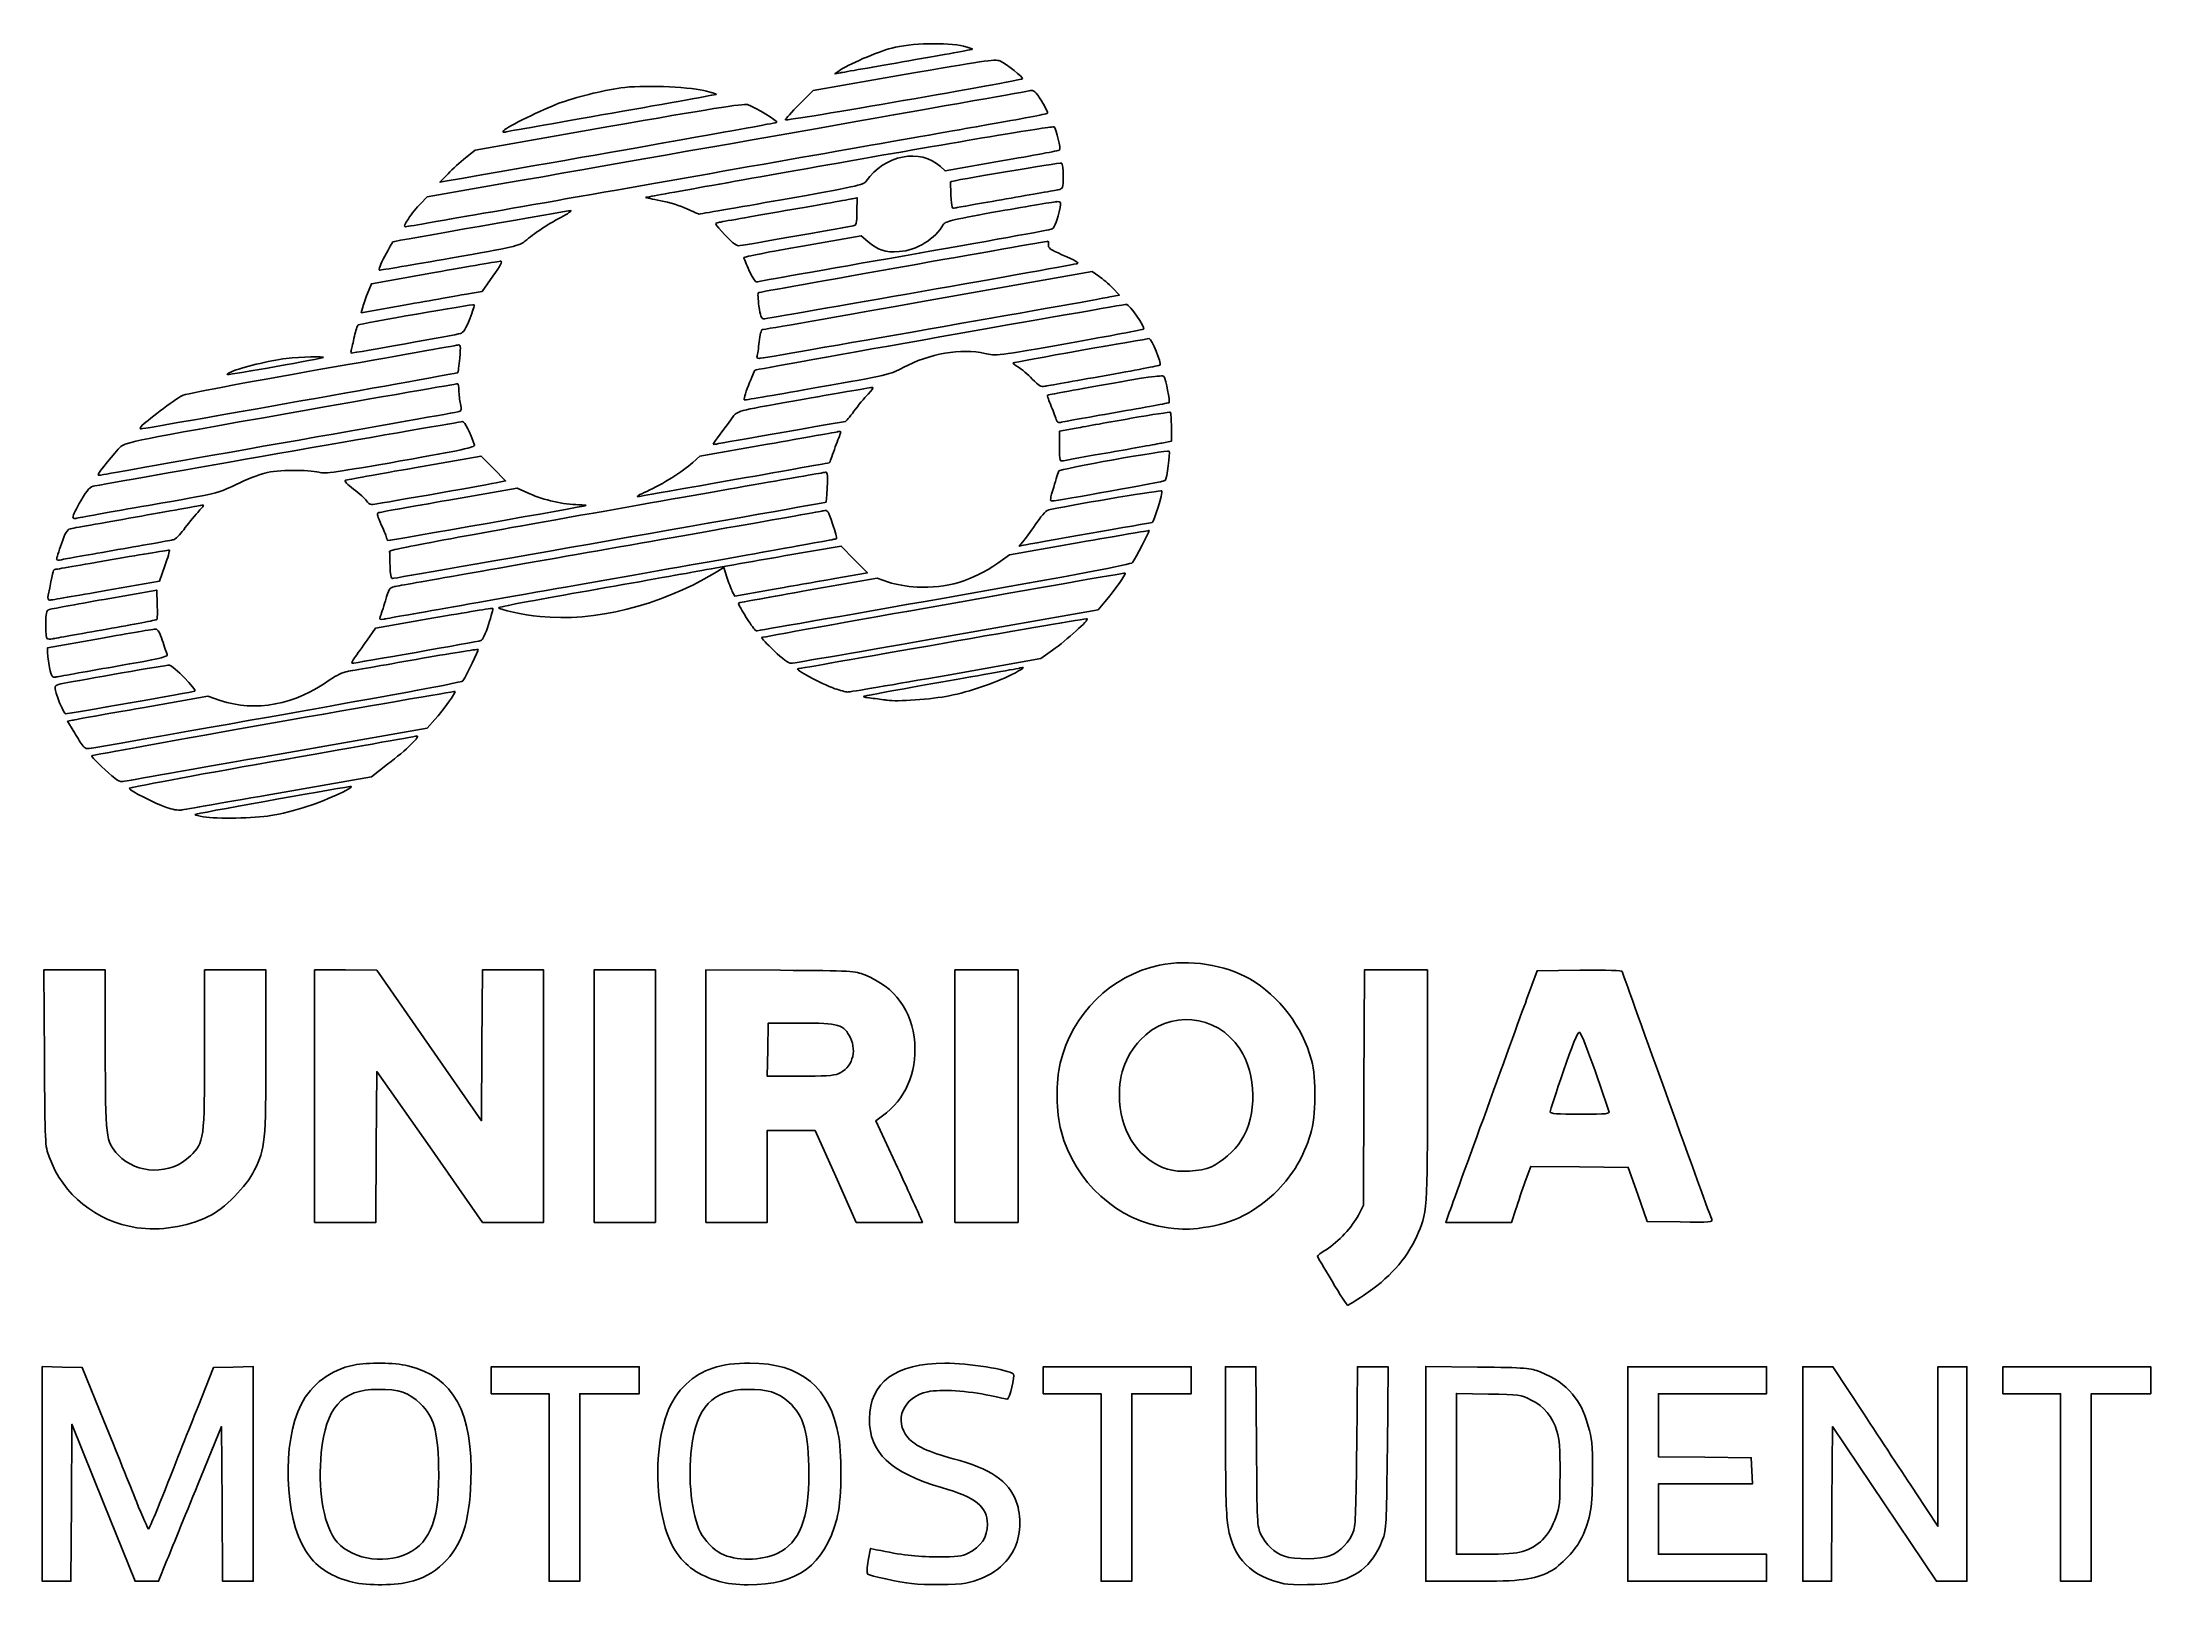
# Model space of a CAD drawing. Extents: x 0 to 103, y 0 to 75.
import ezdxf

# ---------------------------------------------------------------- set-up
doc = ezdxf.new("R2010")
doc.units = 0
doc.layers.get('0').update_dxf_attribs({"linetype": 'CONTINUOUS'})

msp = doc.modelspace()

# ---------------------------------------------------------------- linework, layer by layer
at = {"color": 7}
for points in [[(37.019619, 72.393174), (37.703125, 73.075791), (42.14359, 73.851308)], [(39.026042, 73.935911), (38.761458, 73.885563), (38.962513, 74.032345)], [(20.701945, 69.779612), (21.163265, 70.148018), (27.713403, 71.305073)], [(46.912467, 69.626427), (44.148624, 69.140631), (43.924485, 69.349923)], [(18.504864, 67.535953), (18.829515, 67.868454), (22.710072, 68.548148)], [(19.711459, 68.632359), (19.446876, 68.586237), (19.843751, 68.998721)], [(39.611284, 67.775763), (39.843747, 67.825055), (39.839434, 67.156873)], [(37.179475, 65.466485), (40.05131, 65.971968), (40.370109, 65.692058)], [(15.904129, 63.140512), (16.095943, 63.624936), (19.18252, 64.17274)], [(22.038551, 63.986083), (21.508882, 63.243508), (20.918851, 63.143713)], [(43.317917, 62.794792), (51.34528, 64.212315), (51.670865, 63.986684)], [(52.334073, 63.415296), (52.671694, 63.069541), (52.198868, 62.974578)], [(17.963611, 62.621623), (15.5984, 62.199328), (15.655357, 62.427708)], [(31.815154, 54.884653), (32.160549, 55.196697), (35.461003, 55.774808)], [(49.741667, 55.668752), (49.741667, 56.417551), (50.557467, 56.562434)], [(55.209723, 56.606323), (55.209723, 55.921719), (54.746702, 55.829477)], [(18.205003, 54.620821), (21.461048, 55.191943), (22.060869, 54.586144), (22.66069, 53.980345), (22.20031, 53.888127)], [(19.880096, 53.041818), (23.223734, 53.626989), (23.844767, 53.349303)], [(36.268895, 50.309973), (39.067999, 50.792581), (39.708479, 50.142066), (40.348958, 49.491552), (38.761458, 49.209125)], [(46.718487, 49.959967), (47.300793, 50.367028), (50.704041, 50.966994)], [(47.984204, 50.831866), (47.770145, 50.782733), (48.005291, 51.074966)], [(5.997046, 49.823289), (5.739784, 49.080334), (3.112427, 48.615833)], [(33.473766, 49.275252), (33.321548, 49.740948), (32.866505, 49.468877)], [(3.033311, 48.188181), (5.600349, 48.640653), (5.626146, 47.94245)], [(35.516778, 48.636806), (33.859597, 48.346921), (33.742789, 48.578238)], [(37.458065, 48.630853), (40.828976, 49.224336), (41.382717, 49.030587)], [(51.959767, 48.069225), (51.623995, 47.681668), (44.222588, 46.374571)], [(15.886251, 46.18959), (16.294373, 46.777553), (19.149444, 47.27897)], [(0.264583, 45.588251), (0.264583, 45.8212), (2.846174, 46.279096)], [(49.397796, 45.695603), (48.833439, 45.291642), (44.194325, 44.471995)], [(4.907751, 42.889723), (8.095711, 43.449248), (8.700112, 43.245767)], [(1.515221, 41.770295), (1.24609, 42.227558), (1.482942, 42.278877)], [(19.202345, 42.307489), (18.829515, 41.890834), (11.509376, 40.607925)], [(16.889238, 40.120652), (16.095488, 39.514637), (11.553474, 38.716696)], [(0.108646, 25.768763), (0.080354, 30.068242), (1.583579, 30.068242), (3.086807, 30.068242), (3.086807, 26.203693)], [(7.937501, 26.203693), (7.937501, 30.068242), (9.436807, 30.068242), (10.936113, 30.068242), (10.93479, 26.033346)], [(32.455556, 23.899156), (32.455556, 30.077288), (36.093577, 30.050719)], [(64.354284, 18.073799), (64.602431, 18.558867), (64.626932, 24.313555), (64.651432, 30.068242), (66.192381, 30.068242), (67.733328, 30.068242), (67.731741, 24.445846)], [(72.578008, 28.613044), (73.090503, 30.024155), (75.174419, 30.047808)], [(37.085765, 27.466518), (35.498265, 27.466518), (35.47387, 26.165649), (35.449449, 24.86478), (37.04214, 24.86478)], [(42.955239, 17.919465), (43.034524, 17.721027), (41.420664, 17.721027), (39.806803, 17.721027), (38.799061, 19.968191), (37.791321, 22.215353), (36.622744, 22.217205), (35.454167, 22.219057), (35.454167, 19.970099), (35.454167, 17.721141), (33.954863, 17.721141), (32.455556, 17.721141), (32.455556, 23.899262), (32.455556, 23.899156)], [(41.086484, 22.926818), (40.765677, 22.693461), (41.820814, 20.40568)], [(80.080215, 17.741059), (78.471943, 17.765136), (78.009401, 19.088052), (77.546856, 20.410969), (75.162484, 20.434411), (72.778115, 20.457853), (72.515614, 19.728847)], [(72.048434, 18.360432), (71.843754, 17.721022), (70.233429, 17.721022), (68.623103, 17.721022), (68.742399, 18.051759)], [(0, 5.420783), (0, 10.671241), (0.979085, 10.646291), (1.958171, 10.621367), (3.014144, 8.019632)], [(7.619593, 8.725186), (8.368851, 10.621367), (9.343801, 10.646291), (10.318751, 10.671241), (10.318751, 5.420783), (10.318751, 0.170326), (9.570035, 0.170326), (8.82132, 0.170326), (8.798328, 3.951952), (8.775335, 7.733575), (7.612717, 4.900041)], [(57.858634, 7.071545), (57.855564, 10.665465), (58.600189, 10.665465), (59.344817, 10.665465), (59.371891, 6.762861)], [(64.271472, 6.806957), (64.303907, 10.665465), (65.054903, 10.665465), (65.805897, 10.665465), (65.770241, 6.718763)], [(67.64514, 5.424974), (67.64514, 10.679621), (70.180729, 10.647013)], [(86.07778, 5.417894), (86.07778, 10.665465), (86.816766, 10.665465), (87.555755, 10.665465), (89.043679, 8.395846)], [(91.610754, 4.493241), (92.68991, 2.860257), (92.691233, 6.762861), (92.692556, 10.665465), (93.398112, 10.665465), (94.103669, 10.665465), (94.103669, 5.417894), (94.103669, 0.170326), (93.358962, 0.170326), (92.614258, 0.170326), (90.073721, 3.951613), (87.533165, 7.7329), (87.510173, 3.951613), (87.487022, 0.170326), (86.782402, 0.170326), (86.077785, 0.170326), (86.07778, 5.417894)], [(70.709896, 9.327642), (69.144446, 9.356833), (69.144446, 5.425038), (69.144446, 1.493242), (70.539549, 1.493242)], [(6.069315, 1.119733), (5.688529, 0.172961), (5.115267, 0.173755), (4.542002, 0.174284), (2.9986, 4.012454), (1.455195, 7.850627), (1.432229, 4.01043), (1.409263, 0.170233), (0.704633, 0.170233), (0.000005, 0.170233), (0, 5.420783)], [(69.916146, 0.17163), (67.64514, 0.170307), (67.64514, 5.424974)], [(40.393482, 1.186823), (40.504507, 1.775222), (40.77951, 1.717175)]]:
    msp.add_lwpolyline(points, dxfattribs=at)
for points in [[(36.336113, 71.634276)], [(22.576044, 71.120665)], [(31.521633, 67.287796)], [(44.434919, 67.948028)], [(17.905315, 66.803903)], [(33.379947, 66.012909)], [(16.757174, 64.971193)], [(34.571903, 64.258432)], [(35.047775, 62.529904)], [(15.113207, 60.385082)], [(34.950998, 60.083081)], [(9.260417, 59.321888)], [(48.410244, 58.962187)], [(34.529882, 58.647599)], [(49.599361, 56.946985)], [(4.851043, 56.659275)], [(32.808333, 55.780509)], [(49.741667, 55.668752)], [(2.73403, 54.285481)], [(49.460113, 53.682304)], [(15.853699, 53.005526)], [(29.557157, 53.46918)], [(1.500899, 52.221152)], [(16.845072, 51.168763)], [(0.704525, 50.147511)], [(17.008309, 49.823797)], [(0.297326, 48.390638)], [(16.532977, 47.332649)], [(24.331751, 47.34937)], [(34.549255, 47.111819)], [(0.230897, 46.270913)], [(35.784343, 45.670899)], [(0.366197, 44.849328)], [(15.273685, 45.331462)], [(38.761458, 43.820374)], [(0.890815, 43.031754)], [(41.319098, 43.254298)], [(1.948236, 41.082127)], [(3.05838, 39.86598)], [(6.085417, 38.011989)], [(7.872992, 37.559472)], [(13.317363, 23.894632), (13.317363, 30.068242), (14.838718, 30.064379), (16.360072, 30.060516), (18.917709, 26.375894), (21.475349, 22.691273), (21.498367, 26.379765), (21.521386, 30.068258), (23.019735, 30.068258), (24.518083, 30.068258), (24.518083, 23.894648), (24.518083, 17.721035), (23.025881, 17.721035), (21.533679, 17.721035), (18.94689, 21.40916), (16.360098, 25.09728), (16.337079, 21.40916), (16.314061, 17.721038), (14.815712, 17.721038), (13.317363, 17.721038)], [(26.9875, 23.894632), (26.9875, 30.068242), (28.486806, 30.068242), (29.986113, 30.068242), (29.986113, 23.894632), (29.986113, 17.721019), (28.486806, 17.721019), (26.9875, 17.721019)], [(44.62639, 23.894643), (44.62639, 30.068253), (46.169792, 30.068253), (47.713196, 30.068253), (47.713196, 23.894643), (47.713196, 17.72103), (46.169792, 17.72103), (44.62639, 17.72103)], [(38.92587, 24.986385)], [(76.601143, 23.167028)], [(57.169378, 20.442454)], [(4.632905, 17.461725)], [(55.047555, 17.462976)], [(63.064398, 14.845676)], [(24.78264, 4.756436), (24.78264, 9.342549), (23.37153, 9.342549), (21.960417, 9.342549), (21.960417, 10.004007), (21.960417, 10.665465), (25.57639, 10.665465), (29.192363, 10.665465), (29.192363, 10.004007), (29.192363, 9.342549), (27.737155, 9.342549), (26.281945, 9.342549), (26.281945, 4.756436), (26.281945, 0.170326), (25.532292, 0.170326), (24.78264, 0.170326)], [(51.77014, 4.756436), (51.77014, 9.342549), (50.35903, 9.342549), (48.947917, 9.342549), (48.947917, 10.004007), (48.947917, 10.665465), (52.56389, 10.665465), (56.179863, 10.665465), (56.179863, 10.004007), (56.179863, 9.342549), (54.724655, 9.342549), (53.269446, 9.342549), (53.269446, 4.756436), (53.269446, 0.170326), (52.519792, 0.170326), (51.77014, 0.170326)], [(77.522917, 5.417894), (77.522917, 10.665465), (80.918405, 10.665465), (84.31389, 10.665465), (84.31389, 10.004007), (84.31389, 9.342549), (81.668056, 9.342549), (79.022223, 9.342549), (79.022223, 7.800634), (79.022223, 6.258719), (81.293229, 6.235171), (83.564238, 6.211623), (83.590141, 5.572215), (83.616043, 4.932804), (81.319142, 4.932804), (79.022223, 4.932804), (79.022223, 3.213013), (79.022223, 1.493221), (81.668056, 1.493221), (84.31389, 1.493221), (84.31389, 0.831763), (84.31389, 0.170304), (80.918405, 0.170304), (77.522917, 0.170304)], [(98.689583, 4.756436), (98.689583, 9.342549), (97.278473, 9.342549), (95.867363, 9.342549), (95.867363, 10.004007), (95.867363, 10.665465), (99.483333, 10.665465), (103.099306, 10.665465), (103.099306, 10.004007), (103.099306, 9.342549), (101.644098, 9.342549), (100.18889, 9.342549), (100.18889, 4.756436), (100.18889, 0.170326), (99.439238, 0.170326), (98.689583, 0.170326)], [(17.863908, 1.535692)], [(35.943768, 1.5357)], [(72.370707, 1.622737)], [(15.037155, 0.160621)], [(33.117015, 0.160621)], [(42.509723, 0.057221)], [(60.721883, 0.053874)]]:
    msp.add_lwpolyline(points, close=True, dxfattribs=at)
for points in [[(41.539583, 75.148681), (42.438151, 75.389278), (44.275423, 75.434929), (45.050075, 75.235907)], [(38.962513, 74.032345), (39.368584, 74.328808), (40.810786, 74.953541), (41.539583, 75.148681)], [(42.377431, 74.524249), (40.679688, 74.228355), (39.171563, 73.963602), (39.026042, 73.935911)], [(42.14359, 73.851308), (45.920567, 74.510949), (46.618996, 74.611026), (46.817896, 74.521087)], [(45.491045, 75.088982), (45.476308, 75.074274), (44.075175, 74.820143), (42.377431, 74.524249)], [(45.050075, 75.235907), (45.307353, 75.169807), (45.505791, 75.103691), (45.491045, 75.088982)], [(46.817896, 74.521087), (47.154915, 74.368692), (47.991951, 73.709329), (47.928927, 73.64589)], [(28.291705, 73.199867), (29.270883, 73.340419), (31.508663, 73.267229), (32.35153, 73.067084)], [(47.928927, 73.64589), (47.834182, 73.550525), (36.336113, 71.555351), (36.336113, 71.634276)], [(22.576044, 71.120665), (22.705367, 71.276488), (24.496479, 72.15795), (25.265306, 72.444134)], [(22.710072, 68.548148), (31.687987, 70.120664), (48.125115, 73.020071), (48.309228, 73.06368)], [(25.265306, 72.444134), (26.063372, 72.741202), (27.37076, 73.067674), (28.291705, 73.199867)], [(27.713403, 71.305073), (32.532249, 72.156301), (34.321821, 72.441263), (34.48403, 72.383191)], [(32.967893, 72.884513), (32.951806, 72.868419), (30.657049, 72.455022), (27.868449, 71.965853)], [(32.35153, 73.067084), (32.706625, 72.982764), (32.983988, 72.900607), (32.967893, 72.884513)], [(34.48403, 72.383191), (34.889715, 72.237951), (35.986612, 71.575705), (35.918405, 71.517194)], [(36.336113, 71.634276), (36.336113, 71.67623), (36.643691, 72.017734), (37.019619, 72.393174)], [(48.309228, 73.06368), (48.476659, 73.103338), (48.564718, 73.023698), (48.862001, 72.563743)], [(48.862001, 72.563743), (49.056488, 72.262832), (49.185147, 71.989091), (49.147913, 71.955428)], [(35.918405, 71.517194), (35.866115, 71.472339), (29.370912, 70.316193), (19.711459, 68.632359)], [(27.868449, 71.965853), (25.079847, 71.476684), (22.726545, 71.060229), (22.638886, 71.040398)], [(46.257988, 71.401805), (44.705765, 71.130975), (37.68222, 69.895753), (30.650109, 68.656869)], [(39.433659, 69.615676), (45.398243, 70.667126), (49.426815, 71.339522), (49.473366, 71.291371)], [(49.147913, 71.955428), (49.110675, 71.921766), (47.810208, 71.672635), (46.257988, 71.401805)], [(49.473366, 71.291371), (49.591926, 71.168738), (49.822518, 70.202586), (49.744707, 70.154495)], [(22.638886, 71.040398), (22.515431, 71.012469), (22.501265, 71.030563), (22.576044, 71.120665)], [(43.924485, 69.349923), (42.941708, 70.267608), (41.166523, 69.917316), (40.292451, 68.633224)], [(49.744707, 70.154495), (49.707088, 70.131246), (48.43258, 69.893615), (46.912467, 69.626427)], [(19.843751, 68.998721), (20.062032, 69.225588), (20.44822, 69.576989), (20.701945, 69.779612)], [(29.492562, 67.838672), (29.481079, 67.850161), (33.954582, 68.649813), (39.433659, 69.615676)], [(44.405905, 68.61079), (44.405905, 68.648332), (49.798878, 69.554404), (49.84664, 69.524886)], [(49.84664, 69.524886), (49.885918, 69.500611), (49.918056, 69.208431), (49.918056, 68.875599)], [(30.650109, 68.656869), (23.618, 67.417985), (17.811796, 66.404352), (17.747436, 66.404352)], [(40.292451, 68.633224), (40.171415, 68.455412), (39.778345, 68.369543), (36.15436, 67.729231)], [(44.434919, 67.948028), (44.418964, 68.311906), (44.405905, 68.610148), (44.405905, 68.61079)], [(49.675521, 68.220345), (49.542129, 68.192787), (48.401113, 67.990566), (47.139931, 67.770965)], [(49.918056, 68.875599), (49.918056, 68.28638), (49.91168, 68.269132), (49.675521, 68.220345)], [(17.140683, 65.670419), (17.169363, 65.700122), (25.718065, 67.198102), (25.845652, 67.195782)], [(17.905315, 66.803903), (18.056509, 67.023655), (18.326304, 67.353078), (18.504864, 67.535953)], [(25.845652, 67.195782), (25.915839, 67.194512), (25.695452, 67.045267), (25.355904, 66.864141)], [(30.249003, 67.678247), (29.844434, 67.754992), (29.504034, 67.827184), (29.492562, 67.838672)], [(31.521633, 67.287796), (31.226257, 67.425798), (30.653575, 67.601501), (30.249003, 67.678247)], [(32.104346, 67.029299), (32.079237, 67.033471), (31.817011, 67.149794), (31.521633, 67.287796)], [(36.15436, 67.729231), (33.951966, 67.340097), (32.12946, 67.025127), (32.104346, 67.029299)], [(33.071274, 66.620775), (33.193445, 66.645571), (34.662623, 66.904497), (36.336113, 67.196166)], [(36.336113, 67.196166), (38.009602, 67.487834), (39.48343, 67.748653), (39.611284, 67.775763)], [(39.839434, 67.156873), (39.835545, 66.552965), (39.817421, 66.484782), (39.65107, 66.448064)], [(44.076271, 66.540168), (44.149193, 66.670475), (44.654192, 66.786575), (46.799392, 67.16622)], [(44.655404, 67.329062), (44.47399, 67.288672), (44.462406, 67.321183), (44.434919, 67.948028)], [(47.139931, 67.770965), (45.87875, 67.551365), (44.760713, 67.352508), (44.655404, 67.329062)], [(46.799392, 67.16622), (48.247869, 67.422562), (49.521293, 67.633822), (49.629219, 67.635686)], [(49.769816, 67.352443), (49.6551, 66.761444), (49.5144, 66.375472), (49.387548, 66.303798)], [(49.629219, 67.635686), (49.803629, 67.638697), (49.819264, 67.607199), (49.769816, 67.352443)], [(17.747436, 66.404352), (17.67344, 66.404352), (17.731481, 66.551251), (17.905315, 66.803903)], [(25.355904, 66.864141), (24.682284, 66.504809), (24.040804, 66.079054), (23.605946, 65.702679)], [(33.379952, 66.012909), (32.864258, 66.559661), (32.855466, 66.576973), (33.071274, 66.620775)], [(34.131245, 65.48461), (33.953765, 65.456854), (33.807223, 65.559899), (33.379947, 66.012909)], [(39.65107, 66.448064), (39.473852, 66.408948), (34.581931, 65.555091), (34.131245, 65.48461)], [(41.900893, 65.190711), (42.765469, 65.252572), (43.669553, 65.813403), (44.076271, 66.540168)], [(49.387548, 66.303798), (49.315526, 66.263102), (46.061754, 65.67173), (42.156946, 64.989638)], [(16.499811, 64.287686), (16.432792, 64.287686), (16.534721, 64.558386), (16.757174, 64.971193)], [(16.757174, 64.971193), (16.959758, 65.347122), (17.132335, 65.661774), (17.140683, 65.670419)], [(23.605946, 65.702679), (23.347763, 65.479219), (23.08228, 65.418775), (19.969102, 64.874654)], [(34.30764, 64.901126), (34.30764, 64.934059), (35.599965, 65.188469), (37.179475, 65.466485)], [(42.156946, 64.989638), (38.252135, 64.307545), (35.007539, 63.732852), (34.946728, 63.712542)], [(35.012487, 63.184817), (35.057019, 63.21234), (49.070302, 65.698797), (49.180882, 65.698797)], [(40.370109, 65.692058), (40.857789, 65.263869), (41.228137, 65.142577), (41.900893, 65.190711)], [(49.19599, 65.52056), (49.173289, 65.373951), (49.291409, 65.288759), (49.86165, 65.040447)], [(49.180882, 65.698797), (49.204377, 65.698797), (49.211172, 65.61859), (49.19599, 65.52056)], [(49.86165, 65.040447), (50.56278, 64.735138), (50.6828, 64.666427), (50.616257, 64.608442)], [(19.969102, 64.874654), (18.122022, 64.551822), (16.56084, 64.287686), (16.499811, 64.287686)], [(19.18252, 64.17274), (20.880139, 64.474032), (22.336401, 64.722369), (22.41866, 64.7246)], [(22.41866, 64.7246), (22.527755, 64.727563), (22.424904, 64.527743), (22.038551, 63.986083)], [(34.571903, 64.258432), (34.426557, 64.578981), (34.30764, 64.868194), (34.30764, 64.901126)], [(34.946728, 63.712542), (34.879978, 63.690248), (34.731444, 63.906569), (34.571903, 64.258432)], [(50.616257, 64.608442), (50.569106, 64.567355), (35.455924, 61.905748), (35.272006, 61.90614)], [(51.670865, 63.986684), (51.849938, 63.862586), (52.148383, 63.605462), (52.334073, 63.415296)], [(15.655357, 62.427708), (15.686683, 62.553317), (15.798629, 62.87408), (15.904129, 63.140512)], [(20.918851, 63.143713), (20.594334, 63.088826), (19.264477, 62.853886), (17.963611, 62.621623)], [(35.04778, 62.529904), (35.000385, 62.872812), (34.984502, 63.167523), (35.012487, 63.184817)], [(52.198868, 62.974578), (51.23507, 62.781008), (35.190515, 59.966158), (35.050971, 59.966158)], [(15.445026, 61.604551), (15.552735, 61.671119), (21.08475, 62.635113), (21.125456, 62.594407)], [(20.907029, 61.904148), (20.717259, 61.4164), (20.600118, 61.233324), (20.446569, 61.184507)], [(21.125456, 62.594407), (21.145299, 62.574558), (21.047015, 62.263941), (20.907029, 61.904148)], [(34.854597, 59.395985), (34.895483, 59.436872), (52.836487, 62.611991), (53.026628, 62.611991)], [(35.272006, 61.90614), (35.167922, 61.906405), (35.112743, 62.059864), (35.047775, 62.529904)], [(35.206244, 61.377269), (35.252612, 61.377269), (38.902865, 62.015154), (43.317917, 62.794792)], [(53.026628, 62.611991), (53.161615, 62.611991), (53.9398, 61.489058), (53.860065, 61.409324)], [(15.113128, 60.385082), (15.137205, 60.469969), (15.206126, 60.769436), (15.266297, 61.050565)], [(20.446569, 61.184507), (20.27309, 61.129356), (15.249629, 60.230741), (15.114794, 60.230741)], [(15.266297, 61.050565), (15.326472, 61.331695), (15.4069, 61.580988), (15.445026, 61.604551)], [(35.0589, 60.788637), (35.093571, 61.112384), (35.159876, 61.377269), (35.206244, 61.377269)], [(47.467475, 59.749836), (47.499045, 59.781407), (53.985147, 60.936297), (54.130887, 60.936297)], [(53.860065, 61.409324), (53.829241, 61.378499), (52.189412, 61.06773), (50.216001, 60.718728)], [(54.130887, 60.936297), (54.239964, 60.936297), (54.733799, 59.72542), (54.656321, 59.64794)], [(13.750156, 60.016775), (13.704081, 59.970702), (9.21865, 59.169548), (9.063067, 59.179602)], [(9.260417, 59.321888), (9.732976, 59.528699), (11.119041, 59.862226), (11.926917, 59.963525)], [(11.926917, 59.963525), (12.648449, 60.053998), (13.821643, 60.088262), (13.750156, 60.016775)], [(13.626042, 59.436878), (17.215557, 60.066551), (20.224999, 60.599081), (20.313693, 60.620279)], [(15.114794, 60.230741), (15.089818, 60.230741), (15.08905, 60.300195), (15.113207, 60.385082)], [(20.313693, 60.620279), (20.463188, 60.656008), (20.470448, 60.60942), (20.413211, 59.98176)], [(20.413211, 59.98176), (20.379251, 59.609377), (20.338169, 59.289882), (20.321913, 59.271772)], [(35.050971, 59.966158), (34.966918, 59.966158), (34.92496, 60.01523), (34.950998, 60.083081)], [(34.950998, 60.083081), (34.975684, 60.147388), (35.024232, 60.464888), (35.0589, 60.788637)], [(46.090208, 60.210864), (44.946829, 60.48022), (43.359954, 60.20521), (42.097071, 59.518839)], [(50.216001, 60.718728), (46.660324, 60.089896), (46.623134, 60.085318), (46.090208, 60.210864)], [(20.321913, 59.271772), (20.28964, 59.235809), (5.059043, 56.534201), (4.861944, 56.529476)], [(6.835072, 58.147322), (6.991869, 58.233073), (9.758321, 58.7584), (13.626042, 59.436878)], [(9.063067, 59.179602), (9.001835, 59.183563), (9.090645, 59.247588), (9.260417, 59.321888)], [(34.529882, 58.647599), (34.687314, 59.038051), (34.833436, 59.374825), (34.854597, 59.395985)], [(42.097071, 59.518839), (41.485598, 59.186507), (41.34376, 59.153576), (37.951931, 58.556443)], [(47.730606, 59.540598), (47.570406, 59.640201), (47.451997, 59.734358), (47.467475, 59.749836)], [(48.410244, 58.962187), (48.19664, 59.180709), (47.890803, 59.440994), (47.730606, 59.540598)], [(49.027604, 58.608236), (48.843568, 58.573386), (48.722365, 58.642876), (48.410244, 58.962187)], [(51.930192, 59.123502), (50.459714, 58.863955), (49.153551, 58.632086), (49.027604, 58.608236)], [(54.656321, 59.64794), (54.627425, 59.619046), (53.400669, 59.383048), (51.930192, 59.123502)], [(51.98573, 58.696852), (54.236546, 59.095004), (54.803934, 59.169987), (54.861468, 59.076894)], [(54.861468, 59.076894), (54.937552, 58.953791), (55.148649, 57.84572), (55.103858, 57.804574)], [(4.851035, 56.659275), (4.999173, 56.83777), (6.503313, 57.965893), (6.835072, 58.147322)], [(12.175832, 57.309534), (16.616964, 58.09158), (20.278136, 58.731436), (20.311769, 58.731436)], [(20.311769, 58.731436), (20.345401, 58.731436), (20.373864, 58.582608), (20.375023, 58.400707)], [(20.375023, 58.400707), (20.376082, 58.218806), (20.411403, 57.922407), (20.453298, 57.742043)], [(20.453298, 57.742043), (20.516014, 57.472036), (20.50396, 57.406508), (20.385048, 57.371074)], [(33.822571, 57.17257), (33.99191, 57.399239), (34.129316, 57.431587), (37.260218, 57.981862)], [(34.341787, 57.93792), (34.285354, 57.937743), (34.365282, 58.239403), (34.529882, 58.647599)], [(37.951931, 58.556443), (36.020333, 58.216384), (34.395767, 57.938048), (34.341787, 57.93792)], [(37.260218, 57.981862), (39.053908, 58.297113), (40.560167, 58.555047), (40.607456, 58.555047)], [(40.37929, 58.224318), (40.206507, 58.042417), (39.896029, 57.665386), (39.689336, 57.386471)], [(40.607456, 58.555047), (40.654745, 58.555047), (40.552071, 58.406219), (40.37929, 58.224318)], [(49.338299, 57.621837), (49.220803, 57.908936), (49.137493, 58.15666), (49.15317, 58.172335)], [(49.15317, 58.172335), (49.168833, 58.188009), (50.443498, 58.424043), (51.98573, 58.696852)], [(55.103858, 57.804574), (55.089332, 57.791223), (53.90665, 57.575279), (52.475696, 57.3247)], [(2.576674, 53.736772), (4.688507, 54.124515), (20.445506, 56.878952), (20.545465, 56.877846)], [(3.850381, 55.655888), (4.087511, 55.875121), (4.536951, 55.964392), (12.175832, 57.309534)], [(20.385048, 57.371074), (20.305615, 57.347405), (16.390938, 56.651547), (11.685765, 55.824724)], [(20.545465, 56.877846), (20.661295, 56.876576), (20.938842, 56.335734), (21.133092, 55.732803)], [(32.808333, 55.780508), (32.808333, 55.807536), (33.026744, 56.10731), (33.822571, 57.17257)], [(39.259862, 56.879352), (39.196965, 56.879352), (33.190381, 55.834179), (32.962675, 55.783612)], [(39.689336, 57.386471), (39.482644, 57.107556), (39.289379, 56.879352), (39.259862, 56.879352)], [(49.599361, 56.946985), (49.573273, 57.031055), (49.455795, 57.334738), (49.338299, 57.621837)], [(49.760378, 56.831617), (49.697907, 56.811001), (49.625451, 56.862916), (49.599361, 56.946985)], [(52.475696, 57.3247), (51.04474, 57.074122), (49.822849, 56.852234), (49.760378, 56.831617)], [(50.557467, 56.562434), (51.006155, 56.64212), (52.217259, 56.857838), (53.248809, 57.041807)], [(53.248809, 57.041807), (54.280358, 57.225776), (55.143561, 57.357088), (55.167038, 57.333611)], [(55.167038, 57.333611), (55.190506, 57.310135), (55.209723, 56.982855), (55.209723, 56.606323)], [(11.685765, 55.824724), (6.980593, 54.9979), (3.041608, 54.300878), (2.932468, 54.275784)], [(4.861944, 56.529476), (4.764167, 56.527122), (4.762069, 56.55208), (4.851043, 56.659275)], [(21.133092, 55.732803), (21.1684, 55.623212), (20.548029, 55.489513), (17.520778, 54.95429)], [(32.962675, 55.783612), (32.877786, 55.764761), (32.808333, 55.763364), (32.808333, 55.780509)], [(35.461003, 55.774808), (37.276254, 56.092769), (38.834047, 56.369252), (38.922767, 56.389214)], [(39.020078, 56.277605), (38.98488, 56.196258), (38.855851, 55.851887), (38.733341, 55.512339)], [(38.922767, 56.389214), (39.045832, 56.416906), (39.068902, 56.390458), (39.020078, 56.277605)], [(54.746702, 55.829477), (54.492041, 55.778744), (53.351025, 55.574828), (52.211113, 55.37633)], [(2.73403, 54.28548), (2.73403, 54.370806), (3.568814, 55.39557), (3.850381, 55.655888)], [(17.520778, 54.95429), (14.375758, 54.398246), (13.818349, 54.321278), (13.525453, 54.402606)], [(29.557157, 53.46918), (30.331968, 53.81644), (31.31457, 54.432405), (31.815154, 54.884653)], [(38.49942, 54.87596), (38.493282, 54.865501), (36.446275, 54.497819), (33.950542, 54.05889)], [(38.733341, 55.512339), (38.610834, 55.17279), (38.505569, 54.886419), (38.49942, 54.87596)], [(49.697516, 54.456506), (49.724315, 54.559434), (55.018837, 55.512137), (55.101982, 55.428992)], [(49.940104, 54.967689), (49.746151, 54.921031), (49.741667, 54.936872), (49.741667, 55.668752)], [(52.211113, 55.37633), (51.071198, 55.177832), (50.049245, 54.993943), (49.940104, 54.967689)], [(55.101982, 55.428992), (55.162257, 55.368718), (54.993082, 54.075676), (54.914662, 53.997255)], [(1.894761, 53.010465), (2.23124, 53.587856), (2.328225, 53.691155), (2.576674, 53.736772)], [(2.932468, 54.275784), (2.823327, 54.250691), (2.73403, 54.255054), (2.73403, 54.285481)], [(9.480905, 53.803472), (8.599049, 53.374928), (8.59861, 53.374823), (5.203474, 52.783895)], [(10.888496, 54.365081), (10.599389, 54.291919), (9.965974, 54.039195), (9.480905, 53.803472)], [(13.525453, 54.402606), (13.02606, 54.541271), (11.49885, 54.519539), (10.888496, 54.365081)], [(15.227369, 53.578403), (14.913412, 53.815852), (14.758321, 53.984093), (14.830494, 54.00893)], [(14.830494, 54.00893), (14.895651, 54.031354), (16.414179, 54.306705), (18.205003, 54.620821)], [(22.20031, 53.888127), (21.324806, 53.712755), (16.223687, 52.822408), (16.094425, 52.822408)], [(27.604871, 52.52468), (33.449956, 53.557275), (38.275347, 54.403876), (38.32796, 54.406016)], [(33.950542, 54.05889), (31.45481, 53.619961), (29.293786, 53.2398), (29.148265, 53.214087)], [(38.32796, 54.406016), (38.39241, 54.408635), (38.410449, 54.172542), (38.383252, 53.682304)], [(38.383252, 53.682304), (38.361054, 53.282122), (38.33785, 52.948417), (38.331693, 52.940738)], [(49.383752, 52.999708), (49.265938, 52.998914), (49.276833, 53.096341), (49.460113, 53.682304)], [(54.914662, 53.997255), (54.86296, 53.945552), (49.627684, 53.001325), (49.383752, 52.999708)], [(49.460113, 53.682304), (49.577699, 54.058233), (49.68453, 54.406624), (49.697516, 54.456506)], [(1.500899, 52.221152), (1.501693, 52.285055), (1.679014, 52.640245), (1.894761, 53.010465)], [(5.203474, 52.783895), (3.335957, 52.458852), (1.738532, 52.173121), (1.653646, 52.148937)], [(4.542015, 52.206365), (6.191251, 52.496633), (7.637405, 52.756623), (7.755692, 52.78412)], [(7.755692, 52.78412), (7.948915, 52.829038), (7.933823, 52.794047), (7.607105, 52.439598)], [(15.853699, 53.005526), (15.792654, 53.106242), (15.510807, 53.364036), (15.227369, 53.578403)], [(16.094425, 52.822408), (16.023069, 52.822408), (15.914744, 52.904812), (15.853699, 53.005526)], [(16.428279, 52.422601), (16.487778, 52.441326), (18.041097, 52.719975), (19.880096, 53.041818)], [(26.590625, 52.773108), (26.506884, 52.739519), (17.001845, 51.058519), (16.895665, 51.058519)], [(38.331693, 52.940738), (38.313437, 52.917987), (17.234144, 49.206437), (17.123175, 49.206437)], [(23.844767, 53.349303), (24.519962, 53.047398), (25.50451, 52.826442), (26.223558, 52.815445)], [(26.223558, 52.815445), (26.473952, 52.811616), (26.639134, 52.792564), (26.590625, 52.773108)], [(29.148265, 53.214087), (29.002744, 53.188374), (29.186746, 53.303166), (29.557157, 53.46918)], [(48.637635, 51.95136), (48.925919, 52.375345), (49.101507, 52.548588), (49.278006, 52.583182)], [(49.278006, 52.583182), (50.966121, 52.914055), (54.703321, 53.534597), (54.746692, 53.491227)], [(54.746692, 53.491227), (54.806223, 53.431694), (54.349692, 51.940464), (54.271934, 51.940464)], [(0.941096, 50.906534), (1.118119, 51.417531), (1.22519, 51.603389), (1.361051, 51.635502)], [(1.361051, 51.635502), (1.461344, 51.659209), (2.89278, 51.916097), (4.542015, 52.206365)], [(1.653646, 52.148937), (1.562148, 52.12287), (1.499955, 52.152271), (1.500899, 52.221152)], [(6.920397, 51.595414), (6.742719, 51.348098), (6.511926, 51.126038), (6.407526, 51.10195)], [(7.607105, 52.439598), (7.407096, 52.222614), (7.098076, 51.842731), (6.920397, 51.595414)], [(16.582549, 51.83378), (16.398915, 52.221949), (16.352587, 52.398779), (16.428279, 52.422601)], [(16.845072, 51.168763), (16.845032, 51.229395), (16.726898, 51.528654), (16.582549, 51.83378)], [(16.986261, 50.544198), (16.980387, 50.612916), (20.517179, 51.272567), (27.604871, 52.52468)], [(27.693056, 50.661073), (33.344115, 51.655548), (38.070102, 52.49082), (38.195247, 52.517232)], [(38.195247, 52.517232), (38.411171, 52.562801), (38.434351, 52.530178), (38.649426, 51.878032)], [(38.649426, 51.878032), (38.774082, 51.50006), (38.859505, 51.173576), (38.839262, 51.15251)], [(54.271934, 51.940464), (54.200388, 51.940464), (48.221217, 50.88627), (47.984204, 50.831866)], [(48.005291, 51.074966), (48.134622, 51.235695), (48.419176, 51.630072), (48.637635, 51.95136)], [(50.704041, 50.966994), (52.57583, 51.296977), (54.116661, 51.558949), (54.128112, 51.549154)], [(0.704525, 50.147519), (0.703995, 50.187754), (0.810416, 50.52931), (0.941096, 50.906534)], [(3.704167, 50.618213), (2.321719, 50.376243), (1.081484, 50.15489), (0.948089, 50.126318)], [(3.43017, 50.134782), (4.952961, 50.402575), (6.211351, 50.609206), (6.226594, 50.593964)], [(6.407526, 51.10195), (6.303127, 51.077873), (5.086615, 50.860179), (3.704167, 50.618213)], [(6.226594, 50.593964), (6.241834, 50.578724), (6.138543, 50.231916), (5.997046, 49.823289)], [(16.895665, 51.058519), (16.867876, 51.058519), (16.845109, 51.108128), (16.845072, 51.168763)], [(17.008301, 49.823797), (17.001025, 50.163346), (16.991103, 50.487524), (16.986261, 50.544198)], [(17.192554, 48.805857), (17.316771, 48.831759), (22.041999, 49.666595), (27.693056, 50.661073)], [(38.839262, 51.15251), (38.819021, 51.131449), (33.891823, 50.249963), (27.889941, 49.193663)], [(54.128112, 51.549154), (54.150998, 51.529567), (53.454755, 50.194792), (53.313542, 49.987566)], [(0.297326, 48.390638), (0.503412, 49.459656), (0.548862, 49.647436), (0.601565, 49.647648)], [(0.601565, 49.647648), (0.634508, 49.647735), (1.907379, 49.866988), (3.43017, 50.134782)], [(0.948089, 50.126318), (0.814697, 50.097743), (0.705093, 50.107294), (0.704525, 50.147511)], [(17.123175, 49.206437), (17.057394, 49.206437), (17.016871, 49.424239), (17.008309, 49.823797)], [(26.304182, 48.539143), (28.499017, 48.923991), (31.009167, 49.37128), (31.882292, 49.533118)], [(31.882292, 49.533118), (32.755417, 49.694956), (34.729388, 50.044542), (36.268895, 50.309973)], [(42.785498, 48.789884), (44.204821, 48.711387), (45.471424, 49.08821), (46.718487, 49.959967)], [(53.313542, 49.987566), (53.250571, 49.895155), (50.61481, 49.398781), (44.097223, 48.251922)], [(3.112427, 48.615833), (1.66738, 48.360359), (0.432308, 48.150608), (0.367818, 48.149719)], [(27.889941, 49.193663), (21.888062, 48.13736), (16.864106, 47.251861), (16.725594, 47.225884)], [(16.77945, 48.122713), (16.939612, 48.666752), (16.999379, 48.76559), (17.192554, 48.805857)], [(22.313385, 47.779286), (22.313472, 47.812359), (24.109346, 48.154294), (26.304182, 48.539143)], [(32.866505, 49.468877), (30.184849, 47.865517), (26.989516, 47.071994), (24.331751, 47.34937)], [(33.742789, 48.578238), (33.678545, 48.705463), (33.557483, 49.01912), (33.473766, 49.275252)], [(34.05796, 48.012096), (34.074021, 48.025987), (35.604064, 48.304437), (37.458065, 48.630853)], [(35.189583, 46.321972), (35.229146, 46.35918), (52.775371, 49.47102), (52.945612, 49.47102)], [(38.761458, 49.209125), (37.888333, 49.053788), (36.428228, 48.796244), (35.516778, 48.636806)], [(41.382717, 49.030587), (41.734695, 48.907434), (42.245817, 48.819729), (42.785498, 48.789884)], [(52.945612, 49.47102), (53.031954, 49.47102), (52.418401, 48.598598), (51.959767, 48.069225)], [(0.17639, 46.974945), (0.17639, 47.49614), (0.205026, 47.635462), (0.321331, 47.680092)], [(0.367818, 48.149719), (0.287181, 48.148661), (0.265168, 48.223834), (0.297326, 48.390638)], [(0.321331, 47.680092), (0.40105, 47.710683), (1.621441, 47.939322), (3.033311, 48.188181)], [(5.626146, 47.94245), (5.640327, 47.558439), (5.631226, 47.223524), (5.605878, 47.198195)], [(16.532977, 47.332649), (16.565547, 47.417347), (16.67646, 47.772876), (16.77945, 48.122713)], [(19.149444, 47.27897), (20.719733, 47.554748), (22.018713, 47.766243), (22.036064, 47.748957)], [(22.036064, 47.748957), (22.053421, 47.73168), (21.959875, 47.379173), (21.828192, 46.965627)], [(24.331751, 47.34937), (23.540464, 47.431952), (22.313115, 47.693382), (22.313385, 47.779286)], [(34.549255, 47.111819), (34.194171, 47.651397), (34.016783, 47.976449), (34.05796, 48.012096)], [(44.097223, 48.251922), (39.076754, 47.3685), (34.943193, 46.646399), (34.911527, 46.647251)], [(0.230899, 46.27091), (0.200919, 46.30089), (0.17639, 46.617705), (0.17639, 46.974945)], [(3.154739, 46.728041), (1.831941, 46.494787), (0.645194, 46.284245), (0.517528, 46.260171)], [(2.846174, 46.279096), (4.266047, 46.53094), (5.486959, 46.736992), (5.559312, 46.736992)], [(5.605878, 47.198195), (5.580558, 47.172875), (4.477536, 46.961298), (3.154739, 46.728041)], [(5.559312, 46.736992), (5.642476, 46.736992), (5.757768, 46.534255), (5.872774, 46.185778)], [(16.725594, 47.225884), (16.512998, 47.186011), (16.482984, 47.202654), (16.532977, 47.332649)], [(21.828192, 46.965627), (21.677697, 46.492988), (21.534951, 46.197433), (21.443866, 46.169863)], [(34.911527, 46.647251), (34.879865, 46.648045), (34.716842, 46.857158), (34.549255, 47.111819)], [(44.012437, 46.032039), (47.864882, 46.711465), (51.052582, 47.255459), (51.09622, 47.240915)], [(51.09622, 47.240915), (51.204471, 47.204831), (50.091266, 46.191982), (49.397796, 45.695603)], [(0.517528, 46.260171), (0.389861, 46.236094), (0.260877, 46.240935), (0.230897, 46.270913)], [(0.366197, 44.849328), (0.310309, 45.127611), (0.264583, 45.460126), (0.264583, 45.588251)], [(6.116516, 45.498647), (6.16915, 45.382939), (5.781392, 45.293166), (3.508095, 44.89477)], [(5.872774, 46.185778), (5.972826, 45.882608), (6.082509, 45.5734), (6.116516, 45.498647)], [(21.443866, 46.169863), (21.276744, 46.119277), (15.269118, 45.061299), (15.148994, 45.061299)], [(15.273685, 45.331462), (15.386127, 45.480052), (15.661781, 45.866209), (15.886251, 46.18959)], [(18.286617, 45.251891), (19.928301, 45.542139), (21.290106, 45.761008), (21.312849, 45.738264)], [(21.312849, 45.738264), (21.349693, 45.701421), (20.758291, 44.477554), (20.571201, 44.203474)], [(35.784343, 45.670899), (35.432974, 46.006179), (35.165332, 46.299162), (35.189583, 46.321972)], [(36.622191, 45.064386), (36.49395, 45.06227), (36.196061, 45.278035), (35.784343, 45.670899)], [(44.222588, 46.374571), (40.151815, 45.655669), (36.731636, 45.066085), (36.622191, 45.064386)], [(36.958685, 44.793911), (36.985808, 44.795498), (40.159996, 45.35261), (44.012437, 46.032039)], [(0.65283, 44.385082), (0.489614, 44.348273), (0.455837, 44.402968), (0.366197, 44.849328)], [(3.508095, 44.89477), (2.039459, 44.637389), (0.754589, 44.408029), (0.65283, 44.385082)], [(1.070999, 44.081713), (1.89081, 44.24684), (6.086465, 44.973102), (6.22059, 44.973102)], [(6.22059, 44.973102), (6.393474, 44.973102), (7.599794, 43.736874), (7.468111, 43.694649)], [(14.088537, 44.267824), (14.365235, 44.465965), (14.714874, 44.630808), (14.931533, 44.665273)], [(14.931533, 44.665273), (15.135146, 44.697663), (16.644933, 44.961641), (18.286617, 45.251891)], [(15.148994, 45.061299), (15.105129, 45.061299), (15.161245, 45.182872), (15.273685, 45.331462)], [(38.761458, 43.820374), (38.06059, 44.070378), (36.743444, 44.781666), (36.958685, 44.793911)], [(44.194325, 44.471995), (41.642811, 44.02119), (39.475833, 43.65476), (39.378821, 43.657711)], [(43.930607, 44.13722), (45.986777, 44.499437), (47.738551, 44.81213), (47.823438, 44.832095)], [(47.382467, 44.499284), (46.537073, 44.07376), (45.37651, 43.680581), (44.345958, 43.470568)], [(47.823438, 44.832095), (48.112056, 44.899977), (47.978957, 44.799525), (47.382467, 44.499284)], [(0.650084, 43.729108), (0.599937, 43.979835), (0.610936, 43.989048), (1.070999, 44.081713)], [(0.890815, 43.031754), (0.786733, 43.2737), (0.678405, 43.587509), (0.650084, 43.729108)], [(7.468111, 43.694649), (7.339828, 43.653514), (1.26442, 42.591852), (1.157306, 42.591852)], [(2.415461, 40.538797), (2.469359, 40.592692), (20.141161, 43.718491), (20.186836, 43.682206)], [(20.571201, 44.203474), (20.51, 44.113818), (15.865655, 43.26976), (2.533317, 40.925284)], [(8.700112, 43.245767), (10.434575, 42.66184), (12.354301, 43.025965), (14.088537, 44.267824)], [(20.186836, 43.682206), (20.239858, 43.640084), (19.61895, 42.773063), (19.202345, 42.307489)], [(39.378821, 43.657711), (39.281806, 43.660647), (39.003994, 43.73386), (38.761458, 43.820374)], [(40.628165, 43.343938), (40.345167, 43.374855), (40.131283, 43.417813), (40.15287, 43.439397)], [(40.15287, 43.439397), (40.17446, 43.460988), (41.874437, 43.775006), (43.930607, 44.13722)], [(41.319098, 43.254298), (41.222083, 43.272686), (40.911164, 43.313019), (40.628165, 43.343938)], [(44.345958, 43.470568), (43.52825, 43.303931), (41.73379, 43.175716), (41.319098, 43.254298)], [(1.157306, 42.591852), (1.114819, 42.591852), (0.994897, 42.789808), (0.890815, 43.031754)], [(1.482942, 42.278877), (1.61321, 42.307103), (3.154374, 42.581983), (4.907751, 42.889723)], [(1.948236, 41.082127), (1.8581, 41.209124), (1.663245, 41.518803), (1.515221, 41.770295)], [(11.178699, 40.23932), (14.998592, 40.909957), (18.203334, 41.479877), (18.300349, 41.505809)], [(18.300349, 41.505809), (18.577952, 41.580014), (17.798326, 40.814728), (16.889238, 40.120652)], [(2.533317, 40.925284), (2.139675, 40.856064), (2.101398, 40.866325), (1.948236, 41.082127)], [(3.05838, 39.86598), (2.681759, 40.213013), (2.392445, 40.515781), (2.415461, 40.538797)], [(11.509376, 40.607925), (7.483301, 39.902323), (4.088866, 39.304764), (3.966192, 39.280013)], [(4.260303, 38.939235), (4.245539, 38.983642), (7.358807, 39.568681), (11.178699, 40.23932)], [(3.966192, 39.280013), (3.782992, 39.24305), (3.620823, 39.347725), (3.05838, 39.86598)], [(6.085417, 38.011989), (5.494301, 38.219877), (4.297305, 38.828009), (4.260303, 38.939235)], [(11.553474, 38.716696), (9.055365, 38.277829), (6.91224, 37.901351), (6.790974, 37.880076)], [(7.458488, 37.661607), (7.424881, 37.695214), (14.1081, 38.901013), (15.037155, 39.028963)], [(15.037155, 39.028963), (15.479044, 39.089822), (13.990051, 38.39382), (12.948106, 38.052476)], [(6.790974, 37.880076), (6.669707, 37.858803), (6.352207, 37.918162), (6.085417, 38.011989)], [(7.872992, 37.559472), (7.667739, 37.592921), (7.481213, 37.638884), (7.458488, 37.661607)], [(11.184216, 37.610494), (10.352742, 37.475647), (8.557139, 37.447977), (7.872992, 37.559472)], [(12.948106, 38.052476), (12.429718, 37.882653), (11.635968, 37.68376), (11.184216, 37.610494)], [(36.093577, 30.050719), (39.627686, 30.024922), (39.745396, 30.018508), (40.214656, 29.826574)], [(49.77144, 25.50233), (50.356273, 27.9254), (52.265733, 29.807464), (54.636458, 30.297546)], [(54.636458, 30.297546), (56.072688, 30.594448), (57.82981, 30.326203), (59.046181, 29.624351)], [(75.174419, 30.047808), (76.535992, 30.06326), (77.258333, 30.040532), (77.258333, 29.982263)], [(77.258333, 29.982263), (77.258333, 29.916363), (81.24213, 18.877629), (81.62835, 17.87335)], [(40.214656, 29.826574), (41.713303, 29.213604), (42.543479, 28.08323), (42.66029, 26.496574)], [(59.046181, 29.624351), (60.47786, 28.798263), (61.610399, 27.308032), (62.062299, 25.655646)], [(58.553599, 26.215374), (57.421243, 27.924921), (55.076894, 28.127468), (53.682051, 26.636268)], [(70.463603, 22.792211), (71.344652, 25.217559), (72.296134, 27.836934), (72.578008, 28.613044)], [(39.516719, 26.749372), (39.203455, 27.396498), (38.966103, 27.466518), (37.085765, 27.466518)], [(75.152104, 27.025534), (75.077653, 27.025534), (74.794197, 26.327881), (74.382405, 25.13112)], [(76.601143, 23.167028), (75.795696, 25.570749), (75.24936, 27.025534), (75.152104, 27.025534)], [(3.086807, 26.203693), (3.086807, 21.811586), (3.101306, 21.692542), (3.718301, 21.023194)], [(7.24421, 20.971949), (7.928745, 21.656485), (7.937501, 21.722548), (7.937501, 26.203693)], [(10.93479, 26.033346), (10.933468, 21.585695), (10.912989, 21.372528), (10.385627, 20.283323)], [(38.925873, 24.98638), (39.585458, 25.261972), (39.851899, 26.056987), (39.516719, 26.749372)], [(42.66029, 26.496574), (42.768261, 25.029988), (42.197242, 23.734787), (41.086484, 22.926818)], [(53.682051, 26.636268), (52.934931, 25.837536), (52.591764, 24.808754), (52.679251, 23.629964)], [(58.614323, 21.704792), (59.416127, 22.972318), (59.389457, 24.95346), (58.553599, 26.215374)], [(0.340339, 20.920469), (0.139864, 21.461391), (0.13653, 21.531122), (0.108646, 25.768763)], [(37.04214, 24.86478), (38.196136, 24.86478), (38.714995, 24.898276), (38.92587, 24.986385)], [(49.816832, 22.193565), (49.582724, 23.067994), (49.561274, 24.631573), (49.77144, 25.50233)], [(62.062299, 25.655646), (62.308272, 24.756232), (62.283792, 22.904342), (62.014539, 22.042464)], [(74.382405, 25.13112), (74.023887, 24.089193), (73.730556, 23.186303), (73.730556, 23.124697)], [(67.731741, 24.445846), (67.730153, 18.291675), (67.718829, 18.131809), (67.211191, 17.047038)], [(52.679251, 23.629964), (52.800245, 21.999697), (53.682715, 20.753829), (55.021885, 20.322651)], [(68.742399, 18.051759), (68.808013, 18.23366), (69.582554, 20.366863), (70.463603, 22.792211)], [(73.730556, 23.124697), (73.730556, 23.038655), (74.069287, 23.012686), (75.191707, 23.012686)], [(75.191707, 23.012686), (76.544186, 23.012686), (76.649014, 23.024169), (76.601143, 23.167028)], [(55.047555, 17.463048), (52.576656, 17.78359), (50.492991, 19.667995), (49.816832, 22.193565)], [(57.169378, 20.442454), (57.647986, 20.649808), (58.316297, 21.233662), (58.614323, 21.704792)], [(62.014539, 22.042464), (61.664593, 20.922297), (61.153474, 20.046111), (60.414868, 19.30023)], [(4.632923, 17.461725), (2.618479, 17.773171), (1.033457, 19.050302), (0.340339, 20.920469)], [(3.718301, 21.023194), (4.611979, 20.053668), (6.301378, 20.029114), (7.24421, 20.971949)], [(10.385627, 20.283323), (10.000885, 19.488687), (8.896904, 18.379919), (8.113872, 18.001718)], [(41.820814, 20.40568), (42.401141, 19.147401), (42.911633, 18.028605), (42.955239, 17.919465)], [(55.021885, 20.322651), (55.570313, 20.146068), (56.620497, 20.204658), (57.169378, 20.442454)], [(72.515614, 19.728847), (72.371241, 19.327895), (72.161008, 18.712109), (72.048434, 18.360432)], [(60.414868, 19.30023), (59.358829, 18.233784), (58.230881, 17.665578), (56.768794, 17.463505)], [(8.113872, 18.001718), (7.077978, 17.501386), (5.729447, 17.29219), (4.632905, 17.461725)], [(62.772396, 16.384736), (63.373704, 16.771718), (64.066727, 17.511694), (64.354284, 18.073799)], [(81.62835, 17.87335), (81.684768, 17.726647), (81.58906, 17.718469), (80.080215, 17.741059)], [(56.768794, 17.463505), (56.005095, 17.357958), (55.85795, 17.357918), (55.047555, 17.462976)], [(67.211191, 17.047038), (66.667817, 15.885874), (65.852143, 14.978184), (64.6084, 14.150626)], [(62.353473, 16.071204), (62.353473, 16.095361), (62.541989, 16.236455), (62.772396, 16.384736)], [(63.064459, 14.845676), (62.673418, 15.495556), (62.353473, 16.047045), (62.353473, 16.071204)], [(63.826271, 13.664076), (63.798283, 13.664076), (63.455439, 14.195795), (63.064398, 14.845676)], [(64.6084, 14.150626), (64.206218, 13.883024), (63.854261, 13.664076), (63.826271, 13.664076)], [(12.657553, 8.816636), (13.157677, 9.80358), (14.099339, 10.506535), (15.239932, 10.74439)], [(15.239932, 10.74439), (15.896217, 10.881252), (17.227918, 10.863363), (17.883114, 10.708889)], [(17.883114, 10.708889), (20.117854, 10.182003), (21.07972, 8.420296), (20.964533, 5.065117)], [(31.478956, 9.813039), (32.251094, 10.535285), (33.184817, 10.842821), (34.598613, 10.840551)], [(34.598613, 10.840551), (37.120976, 10.836503), (38.523791, 9.669931), (38.945309, 7.225882)], [(40.446399, 8.118957), (40.45558, 9.898941), (41.73098, 10.83814), (44.141321, 10.839884)], [(44.141321, 10.839884), (45.284771, 10.840678), (47.241172, 10.527721), (47.484721, 10.305)], [(70.180729, 10.647013), (72.595348, 10.615962), (72.741568, 10.604487), (73.245488, 10.406457)], [(73.245488, 10.406457), (73.931719, 10.136785), (74.439171, 9.785863), (74.816428, 9.320099)], [(16.404167, 9.55747), (14.643638, 9.544399), (13.867109, 8.671033), (13.645624, 6.45491)], [(18.491089, 8.853763), (17.935925, 9.407866), (17.468821, 9.565373), (16.404167, 9.55747)], [(30.120087, 6.167549), (30.234117, 7.879771), (30.674135, 9.060225), (31.478956, 9.813039)], [(34.471528, 9.556007), (32.7894, 9.540502), (31.990911, 8.698447), (31.741364, 6.676903)], [(36.505184, 8.9355), (35.976404, 9.41092), (35.4707, 9.565219), (34.471528, 9.556007)], [(43.298144, 9.439415), (42.09415, 9.187934), (41.603017, 8.027046), (42.343716, 7.183432)], [(46.341713, 9.253559), (45.293426, 9.486776), (43.924971, 9.570339), (43.298144, 9.439415)], [(47.484721, 10.305), (47.570977, 10.226117), (47.296903, 9.077965), (47.191816, 9.077965)], [(72.804504, 9.033867), (72.285318, 9.293466), (72.245852, 9.299001), (70.709896, 9.327642)], [(74.816428, 9.320099), (75.204643, 8.840803), (75.340107, 8.568677), (75.595499, 7.755049)], [(6.060808, 4.778486), (6.506046, 5.906273), (7.207499, 7.682288), (7.619593, 8.725186)], [(12.874483, 1.672603), (11.834895, 3.29266), (11.723151, 6.972681), (12.657553, 8.816636)], [(19.381727, 5.798304), (19.330607, 7.598304), (19.158961, 8.187166), (18.491089, 8.853763)], [(37.481973, 5.436224), (37.480915, 7.412501), (37.240125, 8.274727), (36.505184, 8.9355)], [(47.191816, 9.077965), (47.158365, 9.077965), (46.77582, 9.156983), (46.341713, 9.253559)], [(74.060526, 7.506653), (73.836686, 8.230068), (73.434816, 8.718706), (72.804504, 9.033867)], [(89.043679, 8.395846), (89.862036, 7.147555), (91.017214, 5.391383), (91.610754, 4.493241)], [(3.014144, 8.019632), (3.594929, 6.588675), (4.312291, 4.81266), (4.608283, 4.07293)], [(38.945309, 7.225882), (39.125041, 6.183768), (39.075881, 4.026215), (38.853877, 3.213034)], [(43.975904, 4.757206), (41.483788, 5.47284), (40.437887, 6.469031), (40.446399, 8.118957)], [(74.213336, 5.417894), (74.215188, 6.688757), (74.18469, 7.105375), (74.060526, 7.506653)], [(75.595499, 7.755049), (75.781554, 7.162318), (75.80303, 6.928638), (75.802204, 5.50609)], [(13.645624, 6.45491), (13.474804, 4.745755), (13.732725, 3.070614), (14.292477, 2.253708)], [(31.741364, 6.676903), (31.561087, 5.216512), (31.75917, 3.39797), (32.190656, 2.5522)], [(42.343716, 7.183432), (42.697273, 6.780755), (43.310638, 6.496031), (44.536138, 6.165712)], [(57.980517, 2.811724), (57.894138, 3.295864), (57.860869, 4.458594), (57.858634, 7.071545)], [(59.371891, 6.762861), (59.397821, 3.024727), (59.406711, 2.84353), (59.582696, 2.463382)], [(64.118633, 2.61552), (64.211393, 2.872023), (64.24648, 3.834217), (64.271472, 6.806957)], [(65.770241, 6.718763), (65.74042, 3.418004), (65.711763, 2.705396), (65.595143, 2.364735)], [(17.863908, 1.535692), (19.033072, 2.107713), (19.453043, 3.287149), (19.381727, 5.798304)], [(30.954345, 1.672603), (30.340887, 2.62859), (30.004943, 4.438642), (30.120087, 6.167549)], [(35.943768, 1.535692), (37.040939, 2.072489), (37.483299, 3.194209), (37.481973, 5.436224)], [(44.536138, 6.165712), (46.383562, 5.667764), (47.245974, 5.083667), (47.627588, 4.07193)], [(74.025321, 3.333933), (74.188484, 3.770082), (74.211326, 4.023254), (74.213336, 5.417894)], [(75.802204, 5.50609), (75.801146, 3.803856), (75.712262, 3.264384), (75.274998, 2.308807)], [(5.19887, 2.727965), (5.227699, 2.727965), (5.615573, 3.6507), (6.060808, 4.778486)], [(7.612717, 4.900041), (6.973277, 3.341598), (6.278746, 1.640459), (6.069315, 1.119733)], [(20.964533, 5.065117), (20.895721, 3.0607), (20.505161, 1.894131), (19.623855, 1.06063)], [(46.213559, 2.966119), (46.212765, 3.826478), (45.651089, 4.276159), (43.975904, 4.757206)], [(4.608283, 4.07293), (4.904275, 3.3332), (5.170038, 2.727965), (5.19887, 2.727965)], [(38.853877, 3.213034), (38.238573, 0.959242), (36.922461, -0.016989), (34.522492, 0.00022)], [(47.627588, 4.07193), (47.891893, 3.371202), (47.843207, 2.347987), (47.515383, 1.713727)], [(72.370707, 1.622737), (73.173299, 1.861082), (73.664278, 2.368849), (74.025321, 3.333933)], [(14.292477, 2.253708), (14.950374, 1.293572), (16.664612, 0.948933), (17.863908, 1.535692)], [(32.190656, 2.5522), (32.381714, 2.177693), (32.83803, 1.708155), (33.1899, 1.524005)], [(45.24375, 1.525606), (45.928632, 1.890937), (46.214067, 2.314908), (46.213559, 2.966119)], [(60.721875, 0.05388), (59.103146, 0.416168), (58.255834, 1.268574), (57.980517, 2.811724)], [(59.582696, 2.463382), (59.802149, 1.989331), (60.271372, 1.555268), (60.736369, 1.396159)], [(62.991958, 1.434034), (63.465758, 1.616848), (63.935679, 2.109629), (64.118633, 2.61552)], [(65.595143, 2.364735), (65.148431, 1.05982), (64.388918, 0.375579), (63.074182, 0.093618)], [(75.274998, 2.308807), (75.006383, 1.721784), (74.251944, 0.919602), (73.710377, 0.645171)], [(15.037155, 0.160621), (14.00211, 0.462076), (13.365817, 0.906926), (12.874483, 1.672603)], [(19.623855, 1.06063), (19.078708, 0.54505), (18.625709, 0.301977), (17.884201, 0.127156)], [(33.117015, 0.160621), (32.08197, 0.462076), (31.445679, 0.906926), (30.954345, 1.672603)], [(33.1899, 1.524005), (33.882319, 1.161629), (35.190554, 1.16718), (35.943768, 1.5357)], [(40.359806, 0.522229), (40.315515, 0.565859), (40.329908, 0.849892), (40.393482, 1.186823)], [(40.77951, 1.717175), (42.026224, 1.454023), (42.698654, 1.374921), (43.744446, 1.368388)], [(43.744446, 1.368388), (44.747273, 1.362117), (44.983757, 1.386909), (45.24375, 1.525606)], [(47.515383, 1.713727), (47.082567, 0.876332), (46.22936, 0.285774), (45.159115, 0.082807)], [(60.736369, 1.396159), (61.251618, 1.219854), (62.490787, 1.240663), (62.991958, 1.434034)], [(70.539549, 1.493242), (71.509459, 1.493242), (72.06755, 1.532707), (72.370707, 1.622737)], [(17.884201, 0.127156), (17.12794, -0.051144), (15.706903, -0.034441), (15.037155, 0.160621)], [(34.522492, 0.00022), (33.966539, 0.004215), (33.452731, 0.062844), (33.117015, 0.160621)], [(42.509723, 0.057213), (41.929838, 0.123058), (40.437308, 0.445884), (40.359806, 0.522229)], [(45.159115, 0.082807), (44.711702, -0.002045), (43.163339, -0.016999), (42.509723, 0.057221)], [(63.074182, 0.093618), (62.627888, -0.002095), (61.088193, -0.028107), (60.721883, 0.053874)], [(73.710377, 0.645171), (72.914698, 0.241967), (72.362362, 0.173032), (69.916146, 0.17163)]]:
    msp.add_open_spline(points, degree=3, dxfattribs=at)

doc.saveas('drawing.dxf')
